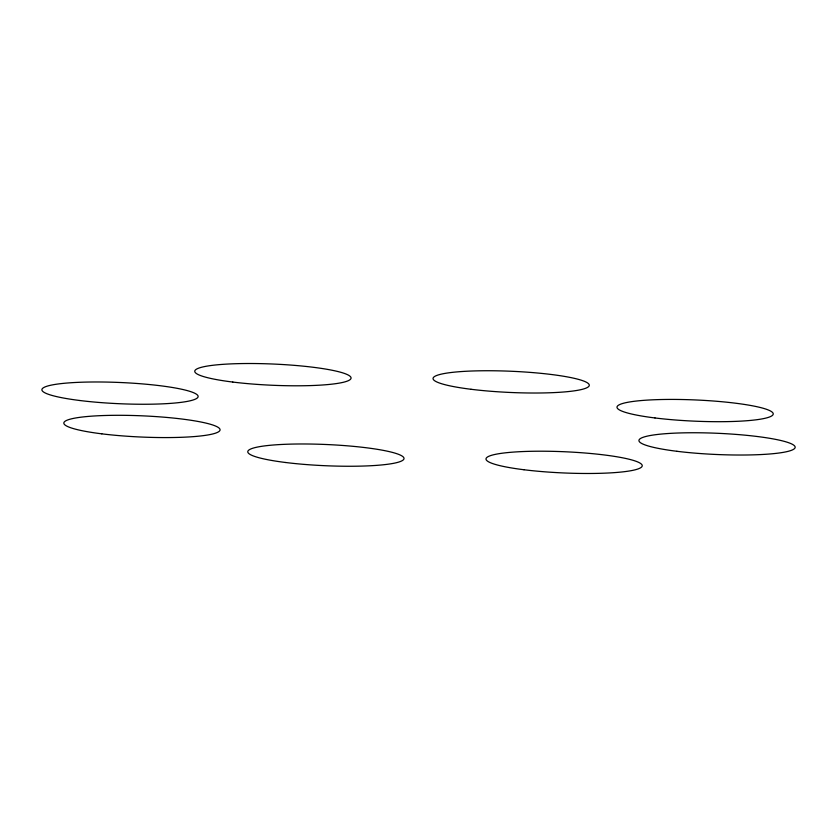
<?xml version="1.0" encoding="UTF-8"?>
<svg xmlns="http://www.w3.org/2000/svg" width="837" height="837" viewBox="0 0 837 837"><rect width="100%" height="100%" fill="white"/><g stroke="black" fill="none" stroke-linecap="round" stroke-linejoin="round"><path stroke-width="1.26" d="M654.984 417.956A78.218 10.619 2.5 0 0 773.221 414.064A78.218 10.619 2.5 0 0 657.055 399.647A78.218 10.619 2.5 0 0 654.984 417.956M676.924 451.289A78.218 10.619 2.5 0 0 795.15 447.397A78.218 10.619 2.5 0 0 678.985 432.98A78.218 10.619 2.5 0 0 676.924 451.289M285.762 462.516A78.218 10.619 2.5 0 0 403.999 458.634A78.218 10.619 2.5 0 0 287.834 444.206A78.218 10.619 2.5 0 0 285.762 462.516M523.983 469.745A78.218 10.619 2.5 0 0 642.22 465.853A78.218 10.619 2.5 0 0 526.054 451.436A78.218 10.619 2.5 0 0 523.983 469.745M79.881 400.515A78.218 10.619 2.5 0 0 198.107 396.623A78.218 10.619 2.5 0 0 81.953 382.206A78.218 10.619 2.5 0 0 79.881 400.515M101.811 433.838A78.218 10.619 2.5 0 0 220.047 429.956A78.218 10.619 2.5 0 0 103.882 415.529A78.218 10.619 2.5 0 0 101.811 433.838M471.032 389.278A78.218 10.619 2.5 0 0 589.269 385.386A78.218 10.619 2.5 0 0 473.104 370.969A78.218 10.619 2.5 0 0 471.032 389.278M232.812 382.059A78.218 10.619 2.5 0 0 351.048 378.167A78.218 10.619 2.5 0 0 234.883 363.739A78.218 10.619 2.5 0 0 232.812 382.059"/></g></svg>
